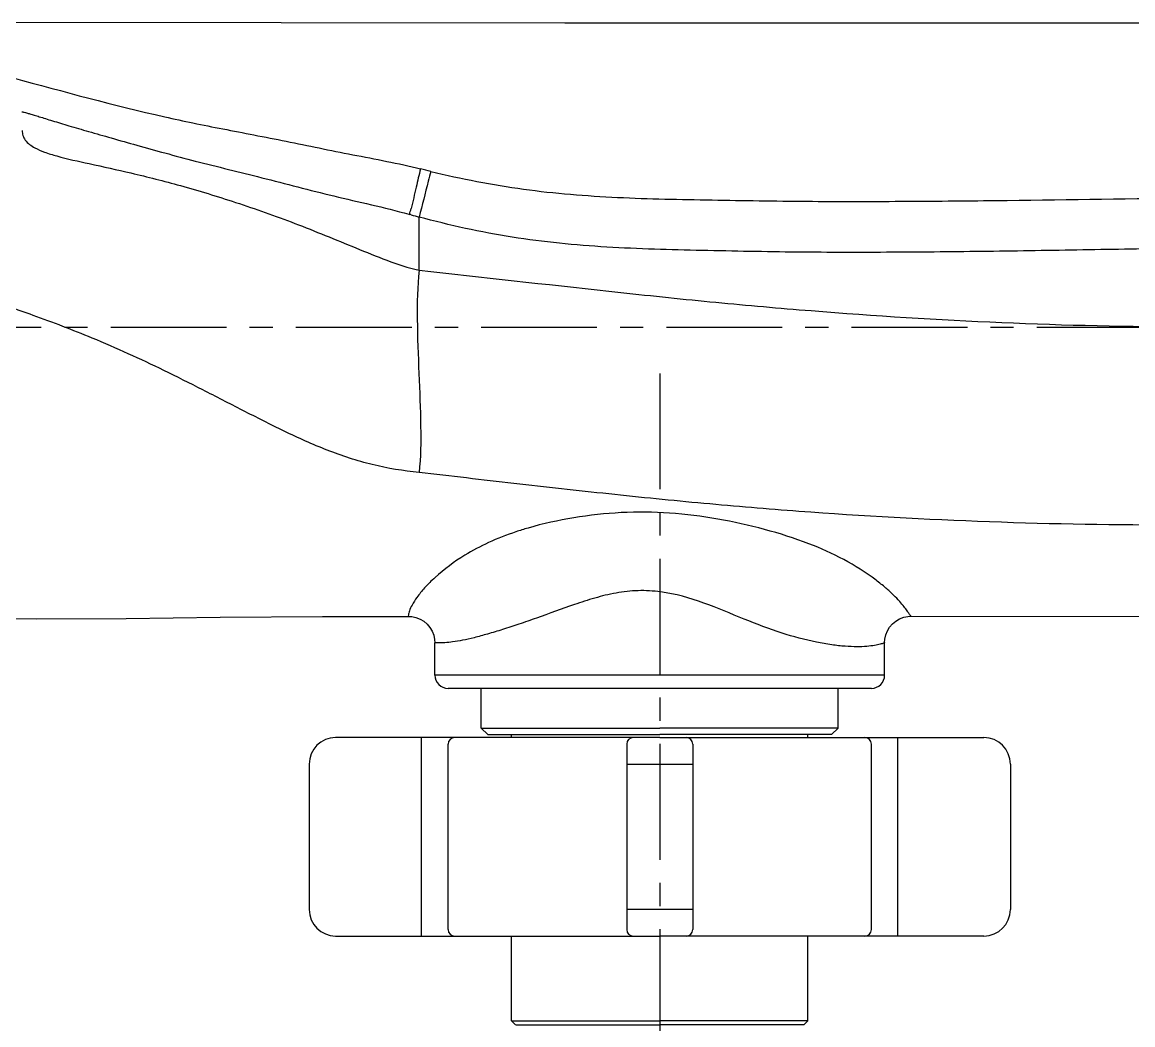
# Model space of a CAD drawing. Extents: x 20895 to 21489, y -3026 to -2606.
# Drawn here: x 21251.3 to 21335.3, y -2930.1 to -2854.4 of the extents above; entities that cross this region are included whole.
import ezdxf

# ---------------------------------------------------------------- set-up
doc = ezdxf.new("R2010")
doc.units = 0
doc.header["$LTSCALE"] = 7
doc.header["$MEASUREMENT"] = 0
doc.linetypes.add('CENTER', pattern=[2, 1.25, -0.25, 0.25, -0.25])
doc.layers.get('0').update_dxf_attribs({"color": 2, "linetype": 'CONTINUOUS'})
for name, color, linetype in [('02___PRT_ALL_AXES', 7, 'CONTINUOUS'), ('CL', 1, 'CENTER'), ('D', 2, 'CONTINUOUS'), ('DWG', 7, 'CONTINUOUS')]:
    doc.layers.add(name, color=color, linetype=linetype)

msp = doc.modelspace()

# ---------------------------------------------------------------- linework, layer by layer
at = {"color": 7, "linetype": 'Continuous'}
for p, q in [((21292.34041, -2854.429), (21237.38871, -2854.36242)), ((21297.96878, -2854.43849), (21292.34041, -2854.429)), ((21280.54496, -2868.86897), (21280.60193, -2868.88466)), ((21281.32314, -2873.11022), (21281.32314, -2869.08491)), ((21280.52459, -2899.26796), (21280.52547, -2899.26792)), ((21318.51119, -2899.25183), (21355.79285, -2899.28763)), ((21316.51515, -2903.70318), (21282.51515, -2903.70318)), ((21315.51454, -2904.70318), (21283.51575, -2904.70318))]:
    msp.add_line(p, q, dxfattribs=at)
for points in [[(21338.60712, -2854.43699), (21329.12126, -2854.43093), (21297.96878, -2854.43849)], [(21228.91645, -2899.29534), (21234.2854, -2899.28967), (21239.94803, -2899.30347), (21252.41937, -2899.44481)], [(21252.41937, -2899.44481), (21259.18344, -2899.41235), (21266.28776, -2899.3238), (21274.01845, -2899.27013), (21280.52607, -2899.26792)], [(21280.52524, -2899.268), (21280.76746, -2899.28307), (21281.08932, -2899.35014), (21281.39619, -2899.46942), (21281.6796, -2899.63793), (21281.93181, -2899.85143), (21282.14531, -2900.10386), (21282.31411, -2900.38813), (21282.43327, -2900.69529), (21282.49995, -2901.01532), (21282.51515, -2901.26132)], [(21316.51515, -2901.24434), (21316.53097, -2900.99382), (21316.59942, -2900.67121), (21316.72066, -2900.36337), (21316.89142, -2900.07954), (21317.10678, -2899.82802), (21317.36055, -2899.61582), (21317.64519, -2899.44884), (21317.95294, -2899.33119), (21318.27539, -2899.26574), (21318.51118, -2899.25182)]]:
    msp.add_lwpolyline(points, dxfattribs=at)
for centre, radius, start, end in [((21258.06571, -2862.68512), 23.37339, 344.6188321, 345.7233054), ((21271.36951, -2902.33166), 34.69783, 74.3649423, 74.5688328), ((21307.18465, -2774.75986), 97.8061, 254.3015959, 254.667739), ((21296.12796, -2915.31577), 23.65616, 107.29764, 108.4354686), ((21296.38115, -2916.12272), 24.5019, 106.1667446, 107.3018598), ((21283.51515, -2903.70318), 1, 180, 270), ((21315.51515, -2903.70318), 1, 270, 0)]:
    msp.add_arc(centre, radius, start, end, dxfattribs=at)
for points, knots in [([(21250.63848, -2858.57743), (21254.44663, -2859.59541), (21258.95139, -2860.83848), (21264.26554, -2861.98853), (21266.51644, -2862.43546), (21268.86859, -2862.87976), (21271.29628, -2863.36065), (21273.78138, -2863.87308), (21277.17069, -2864.54902), (21279.7369, -2865.02737), (21281.43358, -2865.44015)], [0, 0, 0, 0, 0.37469735, 0.44391051, 0.51679112, 0.59283098, 0.67144848, 0.75204013, 0.83401633, 1, 1, 1, 1]), ([(21251.32314, -2861.1505), (21251.32343, -2861.14702), (21251.34118, -2861.14503), (21251.38387, -2861.14904), (21251.49698, -2861.17538), (21251.67334, -2861.22196), (21251.92665, -2861.29538), (21252.24759, -2861.39179), (21252.63864, -2861.51152), (21253.09711, -2861.65318), (21253.83965, -2861.88172), (21254.92568, -2862.20882), (21256.4114, -2862.64047), (21258.12597, -2863.12833), (21260.04833, -2863.67703), (21262.16336, -2864.26312), (21265.30935, -2865.09521), (21269.57659, -2866.12764), (21274.9349, -2867.55218), (21278.66861, -2868.35344), (21280.54496, -2868.86897)], [0, 0, 0, 0, 0.00034706, 0.00126012, 0.00494541, 0.01112773, 0.01979631, 0.03092052, 0.04445561, 0.06035206, 0.07854548, 0.12154568, 0.17290278, 0.23206836, 0.29843676, 0.37127797, 0.44985098, 0.62133881, 0.80690871, 1, 1, 1, 1]), ([(21251.32314, -2862.54344), (21251.32316, -2862.67158), (21251.36142, -2862.93118), (21251.62799, -2863.43871), (21252.00162, -2863.70201), (21252.2697, -2863.85036)], [0, 0, 0, 0, 0.2273726, 0.45633332, 1, 1, 1, 1]), ([(21252.2697, -2863.85036), (21252.5037, -2863.97986), (21253.05335, -2864.21323), (21254.42775, -2864.62536), (21256.62308, -2865.09567), (21259.7494, -2865.78477), (21263.44955, -2866.72694), (21267.58485, -2867.97933), (21272.00559, -2869.55627), (21275.78316, -2871.10747), (21278.8817, -2872.38304), (21280.49483, -2872.9229), (21281.32314, -2873.11022)], [0, 0, 0, 0, 0.02626521, 0.05836489, 0.14083682, 0.24658561, 0.37281948, 0.51568432, 0.67076439, 0.83357598, 0.91659976, 1, 1, 1, 1]), ([(21281.43289, -2865.44), (21281.31031, -2865.90158), (21281.08525, -2866.90805), (21280.85412, -2867.91286), (21280.71724, -2868.44911)], [0, 0, 0, 0, 0.46320859, 1, 1, 1, 1]), ([(21282.21105, -2865.6324), (21282.14301, -2865.88058), (21281.84599, -2867.03121), (21281.56816, -2868.18678), (21281.32314, -2869.08491)], [0, 0, 0, 0, 0.21656294, 1, 1, 1, 1]), ([(21282.21012, -2865.63216), (21284.52039, -2866.19638), (21289.20009, -2867.11321), (21296.32581, -2867.67321), (21303.46431, -2867.79363), (21310.60405, -2867.91791), (21317.74528, -2867.90422), (21327.26606, -2867.82), (21339.16597, -2867.61897), (21353.44732, -2867.4847), (21367.72937, -2867.4774), (21382.0112, -2867.51411), (21391.53248, -2867.53124), (21396.29311, -2867.5276)], [0, 0, 0, 0, 0.06244984, 0.12492209, 0.1874218, 0.2499267, 0.31243349, 0.37493996, 0.49994892, 0.62496246, 0.74997491, 0.87498757, 1, 1, 1, 1]), ([(21396.29401, -2871.32878), (21391.49444, -2871.32875), (21381.89547, -2871.29862), (21367.49709, -2871.24431), (21353.09846, -2871.25356), (21341.1003, -2871.40401), (21331.50281, -2871.57612), (21324.30441, -2871.69229), (21317.10554, -2871.76082), (21309.90586, -2871.76321), (21302.70824, -2871.61734), (21295.51111, -2871.4425), (21288.33582, -2870.745), (21283.63717, -2869.71591), (21281.32314, -2869.08491)], [0, 0, 0, 0, 0.1250088, 0.25001409, 0.37502196, 0.50002865, 0.56253466, 0.62503771, 0.68754062, 0.75004429, 0.81254797, 0.87504783, 0.93752837, 1, 1, 1, 1]), ([(21281.32314, -2873.11022), (21286.10928, -2873.62438), (21293.2838, -2874.43895), (21302.85732, -2875.45883), (21312.44603, -2876.32344), (21324.45669, -2877.11318), (21338.89692, -2877.47434), (21353.33881, -2877.22044), (21365.35649, -2876.5353), (21374.94588, -2875.67576), (21382.11915, -2874.84569), (21389.25972, -2873.76076), (21393.96538, -2872.72571), (21396.29401, -2872.11914)], [0, 0, 0, 0, 0.12500536, 0.18751073, 0.25001341, 0.37501425, 0.50001319, 0.62501081, 0.75000972, 0.81251092, 0.87501338, 0.93751061, 1, 1, 1, 1]), ([(21281.32314, -2888.38202), (21280.13271, -2888.27913), (21277.76611, -2887.87996), (21274.35889, -2886.76893), (21271.13059, -2885.2975), (21268.02535, -2883.71268), (21265.00485, -2882.16019), (21261.24731, -2880.26214), (21256.99313, -2878.32601), (21253.05296, -2876.83177), (21250.44485, -2875.90865), (21248.93939, -2875.34012), (21247.73488, -2874.7818), (21246.83135, -2874.19096), (21246.22227, -2873.54207), (21246.03655, -2873.0312), (21246.01292, -2872.79196)], [0, 0, 0, 0, 0.09170082, 0.1832953, 0.2742661, 0.36369811, 0.45086793, 0.53489938, 0.6867776, 0.80929301, 0.85817385, 0.89911507, 0.93277151, 0.95987024, 0.98155012, 1, 1, 1, 1]), ([(21281.32314, -2873.11021), (21281.19139, -2874.33649), (21281.14763, -2876.94327), (21281.30575, -2880.879), (21281.47027, -2884.73372), (21281.44823, -2887.23521), (21281.32314, -2888.38203)], [0, 0, 0, 0, 0.24213806, 0.51041789, 0.77351251, 1, 1, 1, 1]), ([(21396.32189, -2887.60994), (21391.61572, -2888.58764), (21382.0892, -2890.00276), (21367.72092, -2891.32834), (21353.30853, -2892.14157), (21338.87644, -2892.4517), (21324.44228, -2892.22027), (21312.43095, -2891.54874), (21302.84179, -2890.75187), (21295.66156, -2890.02533), (21288.49008, -2889.22197), (21283.71109, -2888.66982), (21281.32312, -2888.3822)], [0, 0, 0, 0, 0.12490705, 0.24990655, 0.37492277, 0.49994001, 0.6249523, 0.74996464, 0.81247484, 0.8749868, 0.93749704, 1, 1, 1, 1]), ([(21315.86136, -2896.52783), (21314.32759, -2895.36597), (21311.52767, -2893.92148), (21307.41376, -2892.64318), (21303.89271, -2891.8538), (21300.26779, -2891.39103), (21296.6141, -2891.35147), (21293.02672, -2891.75211), (21290.69081, -2892.2616), (21289.55899, -2892.58973)], [0, 0, 0, 0, 0.21074599, 0.33927954, 0.47179129, 0.6053901, 0.73882546, 0.8709321, 1, 1, 1, 1]), ([(21288.64702, -2892.87363), (21287.94203, -2893.10871), (21286.61343, -2893.62364), (21285.35676, -2894.2957), (21284.77759, -2894.6487)], [0, 0, 0, 0, 0.52282053, 1, 1, 1, 1]), ([(21284.77759, -2894.6487), (21283.97948, -2895.13513), (21282.91727, -2895.91725), (21281.7707, -2897.05391), (21281.19236, -2897.75963), (21280.81299, -2898.34485), (21280.61814, -2898.75093), (21280.54338, -2898.99687), (21280.51705, -2899.12041), (21280.50932, -2899.20281), (21280.50941, -2899.24753), (21280.51612, -2899.26053)], [0, 0, 0, 0, 0.43581291, 0.6100199, 0.75198747, 0.86028711, 0.93473674, 0.96076512, 0.98019188, 0.99317878, 1, 1, 1, 1]), ([(21318.51118, -2899.25182), (21318.50462, -2899.25184), (21318.4884, -2899.23351), (21318.46079, -2899.20249), (21318.42038, -2899.14501), (21318.3395, -2899.02769), (21318.19776, -2898.82055), (21317.96119, -2898.50617), (21317.62385, -2898.10309), (21317.16383, -2897.62413), (21316.56833, -2897.08287), (21316.11252, -2896.71809), (21315.86136, -2896.52783)], [0, 0, 0, 0, 0.00515525, 0.01664946, 0.03465172, 0.05920267, 0.12924681, 0.23128378, 0.36835612, 0.54176234, 0.75250755, 1, 1, 1, 1]), ([(21316.51515, -2901.24434), (21316.51515, -2901.25504), (21316.48052, -2901.27803), (21316.41916, -2901.30135), (21316.30991, -2901.33478), (21316.08718, -2901.39111), (21315.7037, -2901.47165), (21315.12162, -2901.5446), (21314.38109, -2901.57185), (21313.49231, -2901.53632), (21312.46663, -2901.41924), (21310.85929, -2901.13364), (21308.62823, -2900.53399), (21305.815, -2899.46127), (21302.84327, -2898.19059), (21300.14681, -2897.3973), (21297.8857, -2897.27872), (21296.21177, -2897.46609), (21294.60709, -2897.85921), (21292.60664, -2898.51253), (21290.71301, -2899.21709), (21288.90274, -2899.84701), (21287.67097, -2900.25034), (21286.54245, -2900.59206), (21285.53201, -2900.86785), (21284.65222, -2901.07041), (21283.91592, -2901.19965), (21283.39488, -2901.25266), (21283.05935, -2901.26049), (21282.86799, -2901.25793), (21282.72305, -2901.25426), (21282.60931, -2901.25001), (21282.55833, -2901.25277), (21282.51515, -2901.25372), (21282.51515, -2901.26132)], [0, 0, 0, 0, 0.00091024, 0.00288925, 0.00604334, 0.01038548, 0.0225767, 0.03925811, 0.06028176, 0.08554123, 0.11488092, 0.14805063, 0.22438646, 0.31101854, 0.40394007, 0.49974481, 0.54791627, 0.59564133, 0.64253512, 0.68825646, 0.77464831, 0.81443885, 0.85134605, 0.88492811, 0.91476076, 0.94045569, 0.96171417, 0.97835202, 0.98491944, 0.99031422, 0.99452542, 0.99754062, 0.99935319, 1, 1, 1, 1]), ([(21280.51612, -2899.26053), (21280.51722, -2899.2626), (21280.51941, -2899.2662), (21280.52349, -2899.268), (21280.52524, -2899.26801)], [0, 0, 0, 0, 0.57266967, 1, 1, 1, 1])]:
    msp.add_open_spline(points, degree=3, knots=knots, dxfattribs=at)
msp.add_open_spline([(21282.21105, -2865.6324), (21281.9515, -2865.56895), (21281.69251, -2865.50316), (21281.43289, -2865.44)], degree=3, dxfattribs=at)
at = {"layer": '02___PRT_ALL_AXES', "color": 7, "linetype": 'Continuous'}
for p, q in [((21282.51515, -2903.70318), (21282.51515, -2901.26132)), ((21316.51515, -2903.70318), (21316.51515, -2901.24434))]:
    msp.add_line(p, q, dxfattribs=at)
at = {"layer": 'CL', "color": 1}
for p, q in [((21188.01518, -2877.41766), (21434.19656, -2877.41766)), ((21299.51515, -2880.90318), (21299.51515, -2971.44456))]:
    msp.add_line(p, q, dxfattribs=at)
at = {"layer": 'D'}
for p in [(21288.31619, -2929.82835), (21310.71411, -2929.82835)]:
    msp.add_line(p, (21299.51515, -2929.82835), dxfattribs=at)
at = {"layer": 'DWG'}
for p, q in [((21286.02609, -2907.7001), (21286.02609, -2904.70318)), ((21313.00421, -2907.7001), (21313.00421, -2904.70318)), ((21286.5253, -2908.20097), (21286.02609, -2907.7001)), ((21286.02609, -2907.7001), (21299.51515, -2907.7001)), ((21313.00421, -2907.7001), (21299.51515, -2907.7001)), ((21312.505, -2908.20097), (21313.00421, -2907.7001)), ((21286.5253, -2908.20097), (21299.51515, -2908.20097)), ((21288.31619, -2908.42229), (21288.31619, -2908.20097)), ((21312.505, -2908.20097), (21299.51515, -2908.20097)), ((21310.71411, -2908.42229), (21310.71411, -2908.20097)), ((21288.31619, -2929.82835), (21288.31619, -2923.42229)), ((21288.31619, -2923.68616), (21288.31619, -2923.42229)), ((21310.71411, -2929.82835), (21310.71411, -2923.42229)), ((21310.71411, -2923.68616), (21310.71411, -2923.42229)), ((21288.61619, -2930.12835), (21288.31619, -2929.82835)), ((21288.62619, -2930.12835), (21299.51515, -2930.12835)), ((21310.40411, -2930.12835), (21299.51515, -2930.12835)), ((21310.41411, -2930.12835), (21310.71411, -2929.82835))]:
    msp.add_line(p, q, dxfattribs=at)
at = {"layer": 'DWG', "color": 7, "linetype": 'Continuous'}
for p, q in [((21299.51515, -2908.42229), (21275.01515, -2908.42229)), ((21281.51515, -2923.42229), (21281.51515, -2908.42229)), ((21299.51515, -2908.42229), (21324.01515, -2908.42229)), ((21317.51515, -2923.42229), (21317.51515, -2908.42229)), ((21283.51515, -2922.92229), (21283.51515, -2908.92229)), ((21297.01515, -2908.92229), (21297.01515, -2922.92229)), ((21302.01515, -2908.92229), (21302.01515, -2922.92229)), ((21315.51515, -2922.92229), (21315.51515, -2908.92229)), ((21273.01515, -2910.42229), (21273.01515, -2921.42229)), ((21297.01515, -2910.42229), (21302.01515, -2910.42229)), ((21326.01515, -2910.42229), (21326.01515, -2921.42229)), ((21302.01515, -2921.42229), (21297.01515, -2921.42229)), ((21275.01515, -2923.42229), (21299.51515, -2923.42229)), ((21283.01515, -2923.42229), (21283.76515, -2923.42229)), ((21324.01515, -2923.42229), (21299.51515, -2923.42229)), ((21316.01515, -2923.42229), (21315.26515, -2923.42229))]:
    msp.add_line(p, q, dxfattribs=at)
for centre, radius, start, end in [((21275.01515, -2910.42229), 2, 90, 180), ((21284.01515, -2908.92229), 0.5, 90, 180), ((21297.51515, -2908.92229), 0.5, 90, 180), ((21301.51515, -2908.92229), 0.5, 0, 90), ((21315.01515, -2908.92229), 0.5, 0, 90), ((21324.01515, -2910.42229), 2, 360, 90), ((21275.01515, -2921.42229), 2, 180, 270), ((21324.01515, -2921.42229), 2, 270, 360), ((21284.01515, -2922.92229), 0.5, 180, 270), ((21297.51515, -2922.92229), 0.5, 180, 270), ((21301.51515, -2922.92229), 0.5, 270, 0), ((21315.01515, -2922.92229), 0.5, 270, 0)]:
    msp.add_arc(centre, radius, start, end, dxfattribs=at)

doc.saveas('drawing.dxf')
